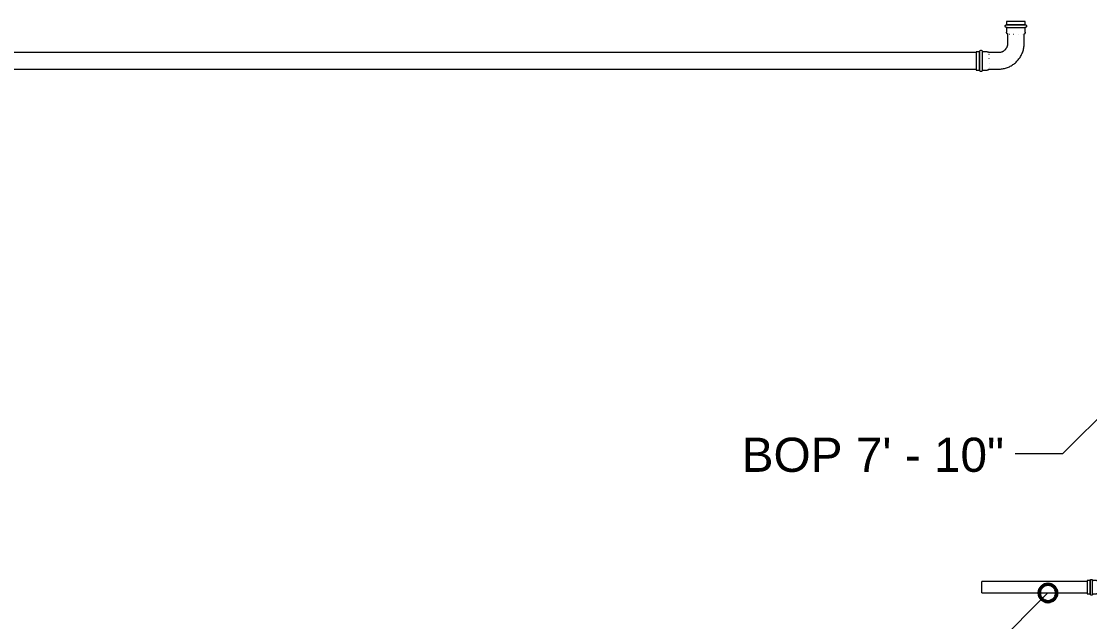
# Model space of a CAD drawing. Header units: inches. Extents: x -3679 to 241, y -496 to 1784.
# Drawn here: x -3279.2 to -3156.3, y 848.8 to 917.9 of the extents above; entities that cross this region are included whole.
import ezdxf

# ---------------------------------------------------------------- set-up
doc = ezdxf.new("R2010")
doc.units = ezdxf.units.IN
doc.header["$MEASUREMENT"] = 0
doc.layers.add('G-ANNO-DIMS', color=251, linetype='Continuous', lineweight=9)
doc.layers.add('P-PIPE', color=1, linetype='Continuous', lineweight=9)
doc.styles.add('Arial', font='arial.ttf', dxfattribs={"height": 3.934132})

# ---------------------------------------------------------------- blocks, each defined once
blk = doc.blocks.new('Victaulic-VicPress316-Elbow 90-45deg Style P568_P571 - Standard-V9-SECOND LEVEL')
at = {"layer": 'P-PIPE'}
for p, q in [((-1.06, 4.55), (-1.06, 4.17)), ((1.06, 4.55), (-1.06, 4.55)), ((-1.06, 4.17), (1.06, 4.17)), ((-1.06, 3.85), (-1.06, 3.29)), ((-1.06, 3.85), (1.06, 3.85)), ((1.06, 4.17), (1.06, 4.55)), ((1.06, 3.29), (1.06, 3.85)), ((-0.95, 3.14), (-0.95, 2.02)), ((-0.77, 3.07), (-0.75, 3.07)), ((-0.31, 3.07), (-0.29, 3.07)), ((0.29, 3.07), (0.31, 3.07)), ((0.75, 3.07), (0.77, 3.07)), ((0.95, 2.02), (0.95, 3.12)), ((-4.17, 1.06), (-4.55, 1.06)), ((-4.55, 1.06), (-4.55, -1.06)), ((-4.17, -1.06), (-4.17, 1.06)), ((-3.29, 1.06), (-3.85, 1.06)), ((-3.85, -1.06), (-3.85, 1.06)), ((-2.02, 0.95), (-3.12, 0.95)), ((-3.07, 0.75), (-3.07, 0.77)), ((-3.07, 0.29), (-3.07, 0.31)), ((-4.55, -1.06), (-4.17, -1.06)), ((-3.85, -1.06), (-3.29, -1.06)), ((-3.14, -0.95), (-2.02, -0.95)), ((-3.07, -0.31), (-3.07, -0.29)), ((-3.07, -0.77), (-3.07, -0.75))]:
    blk.add_line(p, q, dxfattribs=at)
at = {"layer": 'P-PIPE', "flags": 128}
for points in [[(-1.06, 3.85), (-1.07, 3.85), (-1.07, 3.85), (-1.08, 3.85), (-1.09, 3.85), (-1.09, 3.85), (-1.1, 3.85), (-1.1, 3.85), (-1.11, 3.85), (-1.12, 3.86), (-1.12, 3.86), (-1.13, 3.86), (-1.13, 3.86), (-1.14, 3.87), (-1.15, 3.87), (-1.15, 3.87), (-1.16, 3.88), (-1.16, 3.88), (-1.17, 3.89), (-1.17, 3.89), (-1.18, 3.9), (-1.18, 3.9), (-1.19, 3.91), (-1.19, 3.91), (-1.19, 3.92), (-1.2, 3.92), (-1.2, 3.93), (-1.2, 3.93), (-1.21, 3.94), (-1.21, 3.94), (-1.21, 3.95), (-1.21, 3.96), (-1.22, 3.96), (-1.22, 3.97), (-1.22, 3.98), (-1.22, 3.98), (-1.22, 3.99), (-1.22, 4), (-1.22, 4), (-1.22, 4.01), (-1.22, 4.01), (-1.22, 4.02), (-1.22, 4.03), (-1.22, 4.03), (-1.22, 4.04), (-1.22, 4.05), (-1.22, 4.05), (-1.22, 4.06), (-1.21, 4.07), (-1.21, 4.07), (-1.21, 4.08), (-1.21, 4.08), (-1.2, 4.09), (-1.2, 4.1), (-1.2, 4.1), (-1.19, 4.11), (-1.19, 4.11), (-1.18, 4.12), (-1.18, 4.12), (-1.17, 4.13), (-1.17, 4.13), (-1.17, 4.14), (-1.16, 4.14), (-1.15, 4.14), (-1.15, 4.15), (-1.14, 4.15), (-1.14, 4.15), (-1.13, 4.16), (-1.13, 4.16), (-1.12, 4.16), (-1.11, 4.16), (-1.11, 4.17), (-1.1, 4.17), (-1.1, 4.17), (-1.09, 4.17), (-1.08, 4.17), (-1.08, 4.17), (-1.07, 4.17), (-1.06, 4.17), (-1.06, 4.17)], [(1.06, 4.17), (1.06, 4.17), (1.06, 4.17), (1.05, 4.17), (1.05, 4.17), (1.04, 4.17), (1.03, 4.17), (1.02, 4.17), (1.01, 4.17), (0.99, 4.17), (0.98, 4.17), (0.96, 4.17), (0.94, 4.17), (0.92, 4.17), (0.9, 4.17), (0.87, 4.17), (0.85, 4.17), (0.82, 4.17), (0.8, 4.17), (0.77, 4.17), (0.74, 4.17), (0.71, 4.17), (0.67, 4.17), (0.64, 4.17), (0.61, 4.17), (0.57, 4.17), (0.54, 4.17), (0.5, 4.17), (0.46, 4.17), (0.42, 4.17), (0.38, 4.17), (0.34, 4.17), (0.3, 4.17), (0.26, 4.17), (0.22, 4.17), (0.18, 4.17), (0.14, 4.17), (0.1, 4.17), (0.05, 4.17), (0.01, 4.17), (-0.03, 4.17), (-0.07, 4.17), (-0.12, 4.17), (-0.16, 4.17), (-0.2, 4.17), (-0.24, 4.17), (-0.28, 4.17), (-0.32, 4.17), (-0.36, 4.17), (-0.4, 4.17), (-0.44, 4.17), (-0.48, 4.17), (-0.52, 4.17), (-0.55, 4.17), (-0.59, 4.17), (-0.62, 4.17), (-0.66, 4.17), (-0.69, 4.17), (-0.72, 4.17), (-0.75, 4.17), (-0.78, 4.17), (-0.81, 4.17), (-0.84, 4.17), (-0.86, 4.17), (-0.88, 4.17), (-0.91, 4.17), (-0.93, 4.17), (-0.95, 4.17), (-0.97, 4.17), (-0.98, 4.17), (-1, 4.17), (-1.01, 4.17), (-1.02, 4.17), (-1.03, 4.17), (-1.04, 4.17), (-1.05, 4.17), (-1.05, 4.17), (-1.06, 4.17), (-1.06, 4.17), (-1.06, 4.17)], [(-1.06, 4.17), (-1.06, 4.17), (-1.06, 4.17), (-1.05, 4.17), (-1.05, 4.17), (-1.04, 4.17), (-1.03, 4.17), (-1.02, 4.17)], [(-1.06, 3.85), (-1.06, 3.85), (-1.06, 3.85), (-1.05, 3.85), (-1.05, 3.85), (-1.04, 3.85), (-1.03, 3.85), (-1.02, 3.85), (-1.01, 3.85), (-0.99, 3.85), (-0.98, 3.85), (-0.96, 3.85), (-0.94, 3.85), (-0.92, 3.85), (-0.9, 3.85), (-0.87, 3.85), (-0.85, 3.85), (-0.82, 3.85), (-0.8, 3.85), (-0.77, 3.85), (-0.74, 3.85), (-0.71, 3.85), (-0.67, 3.85), (-0.64, 3.85), (-0.61, 3.85), (-0.57, 3.85), (-0.54, 3.85), (-0.5, 3.85), (-0.46, 3.85), (-0.42, 3.85), (-0.38, 3.85), (-0.34, 3.85), (-0.3, 3.85), (-0.26, 3.85), (-0.22, 3.85), (-0.18, 3.85), (-0.14, 3.85), (-0.1, 3.85), (-0.05, 3.85), (-0.01, 3.85), (0.03, 3.85), (0.07, 3.85), (0.12, 3.85), (0.16, 3.85), (0.2, 3.85), (0.24, 3.85), (0.28, 3.85), (0.32, 3.85), (0.36, 3.85), (0.4, 3.85), (0.44, 3.85), (0.48, 3.85), (0.52, 3.85), (0.55, 3.85), (0.59, 3.85), (0.62, 3.85), (0.66, 3.85), (0.69, 3.85), (0.72, 3.85), (0.75, 3.85), (0.78, 3.85), (0.81, 3.85), (0.84, 3.85), (0.86, 3.85), (0.88, 3.85), (0.91, 3.85), (0.93, 3.85), (0.95, 3.85), (0.97, 3.85), (0.98, 3.85), (1, 3.85), (1.01, 3.85), (1.02, 3.85), (1.03, 3.85), (1.04, 3.85), (1.05, 3.85), (1.05, 3.85), (1.06, 3.85), (1.06, 3.85), (1.06, 3.85)], [(-1.02, 3.85), (-1.03, 3.85), (-1.04, 3.85), (-1.05, 3.85), (-1.05, 3.85), (-1.06, 3.85), (-1.06, 3.85), (-1.06, 3.85)], [(1.02, 4.17), (1.03, 4.17), (1.04, 4.17), (1.05, 4.17), (1.05, 4.17), (1.06, 4.17), (1.06, 4.17), (1.06, 4.17)], [(1.06, 3.85), (1.06, 3.85), (1.06, 3.85), (1.05, 3.85), (1.05, 3.85), (1.04, 3.85), (1.03, 3.85), (1.02, 3.85)], [(1.06, 4.17), (1.07, 4.17), (1.07, 4.17), (1.08, 4.17), (1.09, 4.17), (1.09, 4.17), (1.1, 4.17), (1.1, 4.17), (1.11, 4.17), (1.12, 4.16), (1.12, 4.16), (1.13, 4.16), (1.13, 4.16), (1.14, 4.15), (1.15, 4.15), (1.15, 4.15), (1.16, 4.14), (1.16, 4.14), (1.17, 4.13), (1.17, 4.13), (1.18, 4.12), (1.18, 4.12), (1.19, 4.11), (1.19, 4.11), (1.19, 4.1), (1.2, 4.1), (1.2, 4.09), (1.2, 4.09), (1.21, 4.08), (1.21, 4.08), (1.21, 4.07), (1.21, 4.06), (1.22, 4.06), (1.22, 4.05), (1.22, 4.04), (1.22, 4.04), (1.22, 4.03), (1.22, 4.02), (1.22, 4.02), (1.22, 4.01), (1.22, 4.01), (1.22, 4), (1.22, 3.99), (1.22, 3.99), (1.22, 3.98), (1.22, 3.97), (1.22, 3.97), (1.22, 3.96), (1.21, 3.95), (1.21, 3.95), (1.21, 3.94), (1.21, 3.94), (1.2, 3.93), (1.2, 3.92), (1.2, 3.92), (1.19, 3.91), (1.19, 3.91), (1.18, 3.9), (1.18, 3.9), (1.17, 3.89), (1.17, 3.89), (1.17, 3.88), (1.16, 3.88), (1.15, 3.88), (1.15, 3.87), (1.14, 3.87), (1.14, 3.87), (1.13, 3.86), (1.13, 3.86), (1.12, 3.86), (1.11, 3.86), (1.11, 3.85), (1.1, 3.85), (1.1, 3.85), (1.09, 3.85), (1.08, 3.85), (1.08, 3.85), (1.07, 3.85), (1.06, 3.85), (1.06, 3.85)], [(-0.95, 3.07), (-0.96, 3.08), (-0.97, 3.08), (-0.97, 3.09), (-0.98, 3.1), (-0.99, 3.11), (-1, 3.12), (-1, 3.12), (-1.01, 3.13), (-1.02, 3.14), (-1.02, 3.15), (-1.03, 3.16), (-1.03, 3.17), (-1.04, 3.18), (-1.04, 3.19), (-1.04, 3.2), (-1.05, 3.21), (-1.05, 3.22), (-1.05, 3.23), (-1.06, 3.24), (-1.06, 3.25), (-1.06, 3.27), (-1.06, 3.28), (-1.06, 3.29), (-1.06, 3.29)], [(1.06, 3.29), (1.06, 3.28), (1.06, 3.27), (1.06, 3.26), (1.06, 3.25), (1.05, 3.23), (1.05, 3.22), (1.05, 3.21), (1.05, 3.2), (1.04, 3.19), (1.04, 3.18), (1.03, 3.17), (1.03, 3.16), (1.02, 3.15), (1.02, 3.14), (1.01, 3.14), (1.01, 3.13), (1, 3.12), (0.99, 3.11), (0.98, 3.1), (0.98, 3.09), (0.97, 3.09), (0.96, 3.08), (0.95, 3.07), (0.95, 3.07)], [(-0.95, 2.02), (-0.95, 1.97), (-0.95, 1.93), (-0.96, 1.89), (-0.96, 1.85), (-0.97, 1.8), (-0.98, 1.76), (-0.99, 1.72), (-1, 1.68), (-1.02, 1.64), (-1.03, 1.6), (-1.05, 1.56), (-1.07, 1.52), (-1.09, 1.49), (-1.11, 1.45), (-1.14, 1.41), (-1.16, 1.38), (-1.19, 1.35), (-1.21, 1.31), (-1.24, 1.28), (-1.27, 1.25), (-1.3, 1.22), (-1.34, 1.19), (-1.37, 1.17), (-1.4, 1.14), (-1.44, 1.12), (-1.48, 1.1), (-1.51, 1.08), (-1.55, 1.06), (-1.59, 1.04), (-1.63, 1.02), (-1.67, 1.01), (-1.71, 0.99), (-1.75, 0.98), (-1.79, 0.97), (-1.83, 0.97), (-1.88, 0.96), (-1.92, 0.95), (-1.96, 0.95), (-2, 0.95), (-2.02, 0.95)], [(-2.02, -0.95), (-1.9, -0.95), (-1.78, -0.94), (-1.66, -0.93), (-1.54, -0.91), (-1.43, -0.89), (-1.31, -0.87), (-1.2, -0.83), (-1.08, -0.8), (-0.97, -0.76), (-0.86, -0.72), (-0.75, -0.67), (-0.65, -0.61), (-0.54, -0.56), (-0.44, -0.5), (-0.34, -0.43), (-0.24, -0.36), (-0.15, -0.29), (-0.06, -0.21), (0.03, -0.13), (0.11, -0.05), (0.19, 0.04), (0.27, 0.13), (0.34, 0.22), (0.41, 0.31), (0.48, 0.41), (0.54, 0.51), (0.6, 0.62), (0.65, 0.72), (0.7, 0.83), (0.75, 0.94), (0.79, 1.05), (0.83, 1.17), (0.86, 1.28), (0.88, 1.39), (0.91, 1.51), (0.92, 1.63), (0.94, 1.75), (0.95, 1.86), (0.95, 1.98), (0.95, 2.02)], [(-4.17, 1.06), (-4.17, 1.07), (-4.17, 1.07), (-4.17, 1.08), (-4.17, 1.09), (-4.17, 1.09), (-4.17, 1.1), (-4.17, 1.1), (-4.17, 1.11), (-4.16, 1.12), (-4.16, 1.12), (-4.16, 1.13), (-4.16, 1.13), (-4.15, 1.14), (-4.15, 1.15), (-4.15, 1.15), (-4.14, 1.16), (-4.14, 1.16), (-4.13, 1.17), (-4.13, 1.17), (-4.12, 1.18), (-4.12, 1.18), (-4.11, 1.19), (-4.11, 1.19), (-4.1, 1.19), (-4.1, 1.2), (-4.09, 1.2), (-4.09, 1.2), (-4.08, 1.21), (-4.08, 1.21), (-4.07, 1.21), (-4.06, 1.21), (-4.06, 1.22), (-4.05, 1.22), (-4.04, 1.22), (-4.04, 1.22), (-4.03, 1.22), (-4.02, 1.22), (-4.02, 1.22), (-4.01, 1.22), (-4.01, 1.22), (-4, 1.22), (-3.99, 1.22), (-3.99, 1.22), (-3.98, 1.22), (-3.97, 1.22), (-3.97, 1.22), (-3.96, 1.22), (-3.95, 1.21), (-3.95, 1.21), (-3.94, 1.21), (-3.94, 1.21), (-3.93, 1.2), (-3.92, 1.2), (-3.92, 1.2), (-3.91, 1.19), (-3.91, 1.19), (-3.9, 1.18), (-3.9, 1.18), (-3.89, 1.17), (-3.89, 1.17), (-3.88, 1.17), (-3.88, 1.16), (-3.88, 1.15), (-3.87, 1.15), (-3.87, 1.14), (-3.87, 1.14), (-3.86, 1.13), (-3.86, 1.13), (-3.86, 1.12), (-3.86, 1.11), (-3.85, 1.11), (-3.85, 1.1), (-3.85, 1.1), (-3.85, 1.09), (-3.85, 1.08), (-3.85, 1.08), (-3.85, 1.07), (-3.85, 1.06), (-3.85, 1.06)], [(-4.17, 1.06), (-4.17, 1.06), (-4.17, 1.06), (-4.17, 1.05), (-4.17, 1.05), (-4.17, 1.04), (-4.17, 1.03), (-4.17, 1.02), (-4.17, 1.01), (-4.17, 0.99), (-4.17, 0.98), (-4.17, 0.96), (-4.17, 0.94), (-4.17, 0.92), (-4.17, 0.9), (-4.17, 0.87), (-4.17, 0.85), (-4.17, 0.82), (-4.17, 0.8), (-4.17, 0.77), (-4.17, 0.74), (-4.17, 0.71), (-4.17, 0.67), (-4.17, 0.64), (-4.17, 0.61), (-4.17, 0.57), (-4.17, 0.54), (-4.17, 0.5), (-4.17, 0.46), (-4.17, 0.42), (-4.17, 0.38), (-4.17, 0.34), (-4.17, 0.3), (-4.17, 0.26), (-4.17, 0.22), (-4.17, 0.18), (-4.17, 0.14), (-4.17, 0.1), (-4.17, 0.05), (-4.17, 0.01), (-4.17, -0.03), (-4.17, -0.07), (-4.17, -0.12), (-4.17, -0.16), (-4.17, -0.2), (-4.17, -0.24), (-4.17, -0.28), (-4.17, -0.32), (-4.17, -0.36), (-4.17, -0.4), (-4.17, -0.44), (-4.17, -0.48), (-4.17, -0.52), (-4.17, -0.55), (-4.17, -0.59), (-4.17, -0.62), (-4.17, -0.66), (-4.17, -0.69), (-4.17, -0.72), (-4.17, -0.75), (-4.17, -0.78), (-4.17, -0.81), (-4.17, -0.84), (-4.17, -0.86), (-4.17, -0.88), (-4.17, -0.91), (-4.17, -0.93), (-4.17, -0.95), (-4.17, -0.97), (-4.17, -0.98), (-4.17, -1), (-4.17, -1.01), (-4.17, -1.02), (-4.17, -1.03), (-4.17, -1.04), (-4.17, -1.05), (-4.17, -1.05), (-4.17, -1.06), (-4.17, -1.06), (-4.17, -1.06)], [(-4.17, 1.02), (-4.17, 1.03), (-4.17, 1.04), (-4.17, 1.05), (-4.17, 1.05), (-4.17, 1.06), (-4.17, 1.06), (-4.17, 1.06)], [(-3.85, -1.06), (-3.85, -1.06), (-3.85, -1.06), (-3.85, -1.05), (-3.85, -1.05), (-3.85, -1.04), (-3.85, -1.03), (-3.85, -1.02), (-3.85, -1.01), (-3.85, -0.99), (-3.85, -0.98), (-3.85, -0.96), (-3.85, -0.94), (-3.85, -0.92), (-3.85, -0.9), (-3.85, -0.87), (-3.85, -0.85), (-3.85, -0.82), (-3.85, -0.8), (-3.85, -0.77), (-3.85, -0.74), (-3.85, -0.71), (-3.85, -0.67), (-3.85, -0.64), (-3.85, -0.61), (-3.85, -0.57), (-3.85, -0.54), (-3.85, -0.5), (-3.85, -0.46), (-3.85, -0.42), (-3.85, -0.38), (-3.85, -0.34), (-3.85, -0.3), (-3.85, -0.26), (-3.85, -0.22), (-3.85, -0.18), (-3.85, -0.14), (-3.85, -0.1), (-3.85, -0.05), (-3.85, -0.01), (-3.85, 0.03), (-3.85, 0.07), (-3.85, 0.12), (-3.85, 0.16), (-3.85, 0.2), (-3.85, 0.24), (-3.85, 0.28), (-3.85, 0.32), (-3.85, 0.36), (-3.85, 0.4), (-3.85, 0.44), (-3.85, 0.48), (-3.85, 0.52), (-3.85, 0.55), (-3.85, 0.59), (-3.85, 0.62), (-3.85, 0.66), (-3.85, 0.69), (-3.85, 0.72), (-3.85, 0.75), (-3.85, 0.78), (-3.85, 0.81), (-3.85, 0.84), (-3.85, 0.86), (-3.85, 0.88), (-3.85, 0.91), (-3.85, 0.93), (-3.85, 0.95), (-3.85, 0.97), (-3.85, 0.98), (-3.85, 1), (-3.85, 1.01), (-3.85, 1.02), (-3.85, 1.03), (-3.85, 1.04), (-3.85, 1.05), (-3.85, 1.05), (-3.85, 1.06), (-3.85, 1.06), (-3.85, 1.06)], [(-3.85, 1.06), (-3.85, 1.06), (-3.85, 1.06), (-3.85, 1.05), (-3.85, 1.05), (-3.85, 1.04), (-3.85, 1.03), (-3.85, 1.02)], [(-3.29, 1.06), (-3.28, 1.06), (-3.27, 1.06), (-3.26, 1.06), (-3.25, 1.06), (-3.23, 1.05), (-3.22, 1.05), (-3.21, 1.05), (-3.2, 1.05), (-3.19, 1.04), (-3.18, 1.04), (-3.17, 1.03), (-3.16, 1.03), (-3.15, 1.02), (-3.14, 1.02), (-3.14, 1.01), (-3.13, 1.01), (-3.12, 1), (-3.11, 0.99), (-3.1, 0.98), (-3.09, 0.98), (-3.09, 0.97), (-3.08, 0.96), (-3.07, 0.95), (-3.07, 0.95)], [(-4.17, -1.06), (-4.17, -1.06), (-4.17, -1.06), (-4.17, -1.05), (-4.17, -1.05), (-4.17, -1.04), (-4.17, -1.03), (-4.17, -1.02)], [(-3.85, -1.06), (-3.85, -1.07), (-3.85, -1.07), (-3.85, -1.08), (-3.85, -1.09), (-3.85, -1.09), (-3.85, -1.1), (-3.85, -1.1), (-3.85, -1.11), (-3.86, -1.12), (-3.86, -1.12), (-3.86, -1.13), (-3.86, -1.13), (-3.87, -1.14), (-3.87, -1.15), (-3.87, -1.15), (-3.88, -1.16), (-3.88, -1.16), (-3.89, -1.17), (-3.89, -1.17), (-3.9, -1.18), (-3.9, -1.18), (-3.91, -1.19), (-3.91, -1.19), (-3.92, -1.19), (-3.92, -1.2), (-3.93, -1.2), (-3.93, -1.2), (-3.94, -1.21), (-3.94, -1.21), (-3.95, -1.21), (-3.96, -1.21), (-3.96, -1.22), (-3.97, -1.22), (-3.98, -1.22), (-3.98, -1.22), (-3.99, -1.22), (-4, -1.22), (-4, -1.22), (-4.01, -1.22), (-4.01, -1.22), (-4.02, -1.22), (-4.03, -1.22), (-4.03, -1.22), (-4.04, -1.22), (-4.05, -1.22), (-4.05, -1.22), (-4.06, -1.22), (-4.07, -1.21), (-4.07, -1.21), (-4.08, -1.21), (-4.08, -1.21), (-4.09, -1.2), (-4.1, -1.2), (-4.1, -1.2), (-4.11, -1.19), (-4.11, -1.19), (-4.12, -1.18), (-4.12, -1.18), (-4.13, -1.17), (-4.13, -1.17), (-4.14, -1.17), (-4.14, -1.16), (-4.14, -1.15), (-4.15, -1.15), (-4.15, -1.14), (-4.15, -1.14), (-4.16, -1.13), (-4.16, -1.13), (-4.16, -1.12), (-4.16, -1.11), (-4.17, -1.11), (-4.17, -1.1), (-4.17, -1.1), (-4.17, -1.09), (-4.17, -1.08), (-4.17, -1.08), (-4.17, -1.07), (-4.17, -1.06), (-4.17, -1.06)], [(-3.85, -1.02), (-3.85, -1.03), (-3.85, -1.04), (-3.85, -1.05), (-3.85, -1.05), (-3.85, -1.06), (-3.85, -1.06), (-3.85, -1.06)], [(-3.07, -0.95), (-3.08, -0.96), (-3.08, -0.97), (-3.09, -0.97), (-3.1, -0.98), (-3.11, -0.99), (-3.12, -1), (-3.12, -1), (-3.13, -1.01), (-3.14, -1.02), (-3.15, -1.02), (-3.16, -1.03), (-3.17, -1.03), (-3.18, -1.04), (-3.19, -1.04), (-3.2, -1.04), (-3.21, -1.05), (-3.22, -1.05), (-3.23, -1.05), (-3.24, -1.06), (-3.25, -1.06), (-3.27, -1.06), (-3.28, -1.06), (-3.29, -1.06), (-3.29, -1.06)]]:
    blk.add_lwpolyline(points, dxfattribs=at)
blk = doc.blocks.new('Victaulic-VicPress316-Elbow 90-45deg Style P568_P571 - Standard-V2-SECOND LEVEL')
at = {"layer": 'P-PIPE'}
for p, q in [((-3203.7, 731.1), (-3203.7, 730.2)), ((-3202.39, 730.21), (-3202.39, 731.1)), ((-3203.81, 730.05), (-3203.81, 729.6)), ((-3203.05, 729.6), (-3203.81, 729.6)), ((-3203.81, 729.31), (-3203.81, 728.97)), ((-3203.05, 729.31), (-3203.81, 729.31)), ((-3203.81, 728.97), (-3203.05, 728.97)), ((-3202.28, 729.6), (-3203.05, 729.6)), ((-3202.28, 729.31), (-3203.05, 729.31)), ((-3203.05, 728.97), (-3202.28, 728.97)), ((-3202.28, 729.6), (-3202.28, 730.05)), ((-3202.28, 728.97), (-3202.28, 729.31))]:
    blk.add_line(p, q, dxfattribs=at)
at = {"layer": 'P-PIPE', "flags": 128}
for points in [[(-3203.05, 733.4), (-3203.08, 733.4), (-3203.12, 733.4), (-3203.16, 733.4), (-3203.19, 733.39), (-3203.23, 733.38), (-3203.26, 733.38), (-3203.3, 733.37), (-3203.33, 733.36), (-3203.37, 733.34), (-3203.4, 733.33), (-3203.43, 733.32), (-3203.47, 733.3), (-3203.5, 733.28), (-3203.53, 733.26), (-3203.56, 733.24), (-3203.59, 733.22), (-3203.62, 733.2), (-3203.65, 733.18), (-3203.67, 733.15), (-3203.7, 733.13), (-3203.73, 733.1), (-3203.75, 733.07), (-3203.77, 733.04), (-3203.79, 733.01), (-3203.81, 732.98), (-3203.83, 732.95), (-3203.85, 732.92), (-3203.87, 732.89), (-3203.88, 732.85), (-3203.9, 732.82), (-3203.91, 732.79), (-3203.92, 732.75), (-3203.93, 732.72), (-3203.94, 732.68), (-3203.94, 732.65), (-3203.95, 732.61), (-3203.95, 732.57), (-3203.96, 732.54), (-3203.96, 732.5), (-3203.96, 732.46), (-3203.96, 732.43), (-3203.95, 732.39), (-3203.95, 732.35), (-3203.94, 732.32), (-3203.93, 732.28), (-3203.93, 732.25), (-3203.91, 732.21), (-3203.9, 732.18), (-3203.89, 732.14), (-3203.88, 732.11), (-3203.86, 732.08), (-3203.84, 732.05), (-3203.82, 732.01), (-3203.8, 731.98), (-3203.78, 731.95), (-3203.76, 731.92), (-3203.74, 731.9), (-3203.71, 731.87)], [(-3203.05, 733.26), (-3203.08, 733.26), (-3203.11, 733.25), (-3203.14, 733.25), (-3203.17, 733.25), (-3203.2, 733.24), (-3203.23, 733.23), (-3203.26, 733.23), (-3203.29, 733.22), (-3203.32, 733.21), (-3203.34, 733.2), (-3203.37, 733.18), (-3203.4, 733.17), (-3203.43, 733.16), (-3203.45, 733.14), (-3203.48, 733.12), (-3203.5, 733.1), (-3203.53, 733.09), (-3203.55, 733.07), (-3203.57, 733.05), (-3203.6, 733.02), (-3203.62, 733), (-3203.64, 732.98), (-3203.66, 732.95), (-3203.67, 732.93), (-3203.69, 732.9), (-3203.71, 732.88), (-3203.72, 732.85), (-3203.74, 732.82), (-3203.75, 732.8), (-3203.76, 732.77), (-3203.77, 732.74), (-3203.78, 732.71), (-3203.79, 732.68), (-3203.8, 732.65), (-3203.8, 732.62), (-3203.81, 732.59), (-3203.81, 732.56), (-3203.81, 732.53), (-3203.81, 732.5), (-3203.81, 732.47), (-3203.81, 732.44), (-3203.81, 732.41), (-3203.8, 732.38), (-3203.8, 732.35), (-3203.79, 732.32), (-3203.78, 732.29), (-3203.78, 732.26), (-3203.77, 732.23), (-3203.76, 732.2), (-3203.74, 732.17), (-3203.73, 732.14), (-3203.72, 732.12), (-3203.7, 732.1)], [(-3202.39, 731.86), (-3202.37, 731.88), (-3202.34, 731.91), (-3202.32, 731.94), (-3202.3, 731.97), (-3202.28, 732), (-3202.26, 732.03), (-3202.24, 732.06), (-3202.23, 732.09), (-3202.21, 732.13), (-3202.2, 732.16), (-3202.18, 732.19), (-3202.17, 732.23), (-3202.16, 732.26), (-3202.15, 732.3), (-3202.15, 732.33), (-3202.14, 732.37), (-3202.14, 732.41), (-3202.14, 732.44), (-3202.13, 732.48), (-3202.13, 732.52), (-3202.14, 732.55), (-3202.14, 732.59), (-3202.14, 732.63), (-3202.15, 732.66), (-3202.16, 732.7), (-3202.17, 732.73), (-3202.18, 732.77), (-3202.19, 732.8), (-3202.2, 732.84), (-3202.22, 732.87), (-3202.23, 732.9), (-3202.25, 732.93), (-3202.27, 732.97), (-3202.29, 733), (-3202.31, 733.03), (-3202.33, 733.06), (-3202.35, 733.08), (-3202.38, 733.11), (-3202.4, 733.14), (-3202.43, 733.16), (-3202.46, 733.19), (-3202.49, 733.21), (-3202.51, 733.23), (-3202.55, 733.25), (-3202.58, 733.27), (-3202.61, 733.29), (-3202.64, 733.31), (-3202.67, 733.32), (-3202.71, 733.34), (-3202.74, 733.35), (-3202.78, 733.36), (-3202.81, 733.37), (-3202.85, 733.38), (-3202.88, 733.39), (-3202.92, 733.39), (-3202.95, 733.4), (-3202.99, 733.4), (-3203.03, 733.4), (-3203.05, 733.4)], [(-3202.39, 732.1), (-3202.37, 732.13), (-3202.36, 732.16), (-3202.34, 732.18), (-3202.33, 732.21), (-3202.32, 732.24), (-3202.31, 732.27), (-3202.3, 732.3), (-3202.3, 732.33), (-3202.29, 732.36), (-3202.29, 732.39), (-3202.28, 732.42), (-3202.28, 732.45), (-3202.28, 732.48), (-3202.28, 732.51), (-3202.28, 732.54), (-3202.28, 732.57), (-3202.29, 732.6), (-3202.29, 732.63), (-3202.3, 732.66), (-3202.31, 732.69), (-3202.32, 732.72), (-3202.33, 732.75), (-3202.34, 732.78), (-3202.35, 732.81), (-3202.36, 732.84), (-3202.38, 732.86), (-3202.39, 732.89), (-3202.41, 732.92), (-3202.43, 732.94), (-3202.44, 732.97), (-3202.46, 732.99), (-3202.48, 733.01), (-3202.51, 733.03), (-3202.53, 733.06), (-3202.55, 733.08), (-3202.58, 733.09), (-3202.6, 733.11), (-3202.62, 733.13), (-3202.65, 733.15), (-3202.68, 733.16), (-3202.7, 733.18), (-3202.73, 733.19), (-3202.76, 733.2), (-3202.79, 733.21), (-3202.82, 733.22), (-3202.85, 733.23), (-3202.88, 733.24), (-3202.91, 733.24), (-3202.94, 733.25), (-3202.97, 733.25), (-3203, 733.26), (-3203.03, 733.26), (-3203.05, 733.26)], [(-3203.7, 732.49), (-3203.7, 732.49), (-3203.7, 732.49), (-3203.7, 732.48), (-3203.7, 732.47), (-3203.7, 732.46), (-3203.7, 732.45), (-3203.7, 732.44), (-3203.7, 732.42), (-3203.7, 732.4), (-3203.7, 732.38), (-3203.7, 732.36), (-3203.7, 732.33), (-3203.7, 732.31), (-3203.7, 732.28), (-3203.7, 732.25), (-3203.7, 732.21), (-3203.7, 732.18), (-3203.7, 732.14), (-3203.7, 732.11), (-3203.7, 732.07), (-3203.7, 732.03), (-3203.7, 731.98), (-3203.7, 731.94), (-3203.7, 731.9), (-3203.7, 731.85), (-3203.7, 731.8), (-3203.7, 731.75), (-3203.7, 731.7), (-3203.7, 731.65), (-3203.7, 731.6), (-3203.7, 731.55), (-3203.7, 731.5), (-3203.7, 731.44), (-3203.7, 731.39), (-3203.7, 731.33), (-3203.7, 731.28), (-3203.7, 731.22), (-3203.7, 731.17), (-3203.7, 731.11), (-3203.7, 731.1)], [(-3202.39, 731.1), (-3202.39, 731.15), (-3202.39, 731.21), (-3202.39, 731.26), (-3202.39, 731.32), (-3202.39, 731.37), (-3202.39, 731.43), (-3202.39, 731.48), (-3202.39, 731.54), (-3202.39, 731.59), (-3202.39, 731.64), (-3202.39, 731.69), (-3202.39, 731.74), (-3202.39, 731.79), (-3202.39, 731.84), (-3202.39, 731.88), (-3202.39, 731.93), (-3202.39, 731.97), (-3202.39, 732.02), (-3202.39, 732.06), (-3202.39, 732.1), (-3202.39, 732.13), (-3202.39, 732.17), (-3202.39, 732.21), (-3202.39, 732.24), (-3202.39, 732.27), (-3202.39, 732.3), (-3202.39, 732.33), (-3202.39, 732.35), (-3202.39, 732.37), (-3202.39, 732.4), (-3202.39, 732.41), (-3202.39, 732.43), (-3202.39, 732.45), (-3202.39, 732.46), (-3202.39, 732.47), (-3202.39, 732.48), (-3202.39, 732.48), (-3202.39, 732.49), (-3202.39, 732.49), (-3202.39, 732.49)], [(-3203.81, 730.05), (-3203.81, 730.06), (-3203.81, 730.07), (-3203.81, 730.08), (-3203.81, 730.09), (-3203.81, 730.11), (-3203.8, 730.12), (-3203.8, 730.13), (-3203.8, 730.14), (-3203.8, 730.15), (-3203.79, 730.16), (-3203.79, 730.17), (-3203.78, 730.18), (-3203.78, 730.19), (-3203.77, 730.2), (-3203.76, 730.2), (-3203.76, 730.21), (-3203.75, 730.22), (-3203.74, 730.23), (-3203.74, 730.24), (-3203.73, 730.25), (-3203.72, 730.25), (-3203.71, 730.26), (-3203.71, 730.27), (-3203.7, 730.27)], [(-3202.39, 730.27), (-3202.38, 730.26), (-3202.37, 730.26), (-3202.36, 730.25), (-3202.36, 730.24), (-3202.35, 730.23), (-3202.34, 730.22), (-3202.33, 730.22), (-3202.33, 730.21), (-3202.32, 730.2), (-3202.32, 730.19), (-3202.31, 730.18), (-3202.31, 730.17), (-3202.3, 730.16), (-3202.3, 730.15), (-3202.29, 730.14), (-3202.29, 730.13), (-3202.29, 730.12), (-3202.29, 730.11), (-3202.28, 730.1), (-3202.28, 730.09), (-3202.28, 730.07), (-3202.28, 730.06), (-3202.28, 730.05), (-3202.28, 730.05)], [(-3203.81, 729.31), (-3203.82, 729.31), (-3203.82, 729.31), (-3203.83, 729.31), (-3203.84, 729.31), (-3203.84, 729.31), (-3203.85, 729.31), (-3203.85, 729.31), (-3203.86, 729.32), (-3203.86, 729.32), (-3203.87, 729.32), (-3203.87, 729.32), (-3203.88, 729.32), (-3203.88, 729.33), (-3203.89, 729.33), (-3203.89, 729.33), (-3203.9, 729.34), (-3203.9, 729.34), (-3203.91, 729.34), (-3203.91, 729.35), (-3203.92, 729.35), (-3203.92, 729.36), (-3203.92, 729.36), (-3203.93, 729.37), (-3203.93, 729.37), (-3203.93, 729.38), (-3203.94, 729.38), (-3203.94, 729.39), (-3203.94, 729.39), (-3203.95, 729.4), (-3203.95, 729.4), (-3203.95, 729.41), (-3203.95, 729.41), (-3203.95, 729.42), (-3203.95, 729.42), (-3203.96, 729.43), (-3203.96, 729.44), (-3203.96, 729.44), (-3203.96, 729.45), (-3203.96, 729.45), (-3203.96, 729.46), (-3203.96, 729.46), (-3203.96, 729.47), (-3203.96, 729.48), (-3203.96, 729.48), (-3203.95, 729.49), (-3203.95, 729.49), (-3203.95, 729.5), (-3203.95, 729.5), (-3203.95, 729.51), (-3203.94, 729.51), (-3203.94, 729.52), (-3203.94, 729.52), (-3203.94, 729.53), (-3203.93, 729.53), (-3203.93, 729.54), (-3203.93, 729.54), (-3203.92, 729.55), (-3203.92, 729.55), (-3203.92, 729.56), (-3203.91, 729.56), (-3203.91, 729.57), (-3203.9, 729.57), (-3203.9, 729.57), (-3203.89, 729.58), (-3203.89, 729.58), (-3203.88, 729.58), (-3203.88, 729.58), (-3203.87, 729.59), (-3203.87, 729.59), (-3203.86, 729.59), (-3203.86, 729.59), (-3203.85, 729.59), (-3203.84, 729.6), (-3203.84, 729.6), (-3203.83, 729.6), (-3203.83, 729.6), (-3203.82, 729.6), (-3203.82, 729.6), (-3203.81, 729.6)], [(-3203.05, 729.6), (-3203.08, 729.6), (-3203.11, 729.6), (-3203.14, 729.6), (-3203.17, 729.6), (-3203.2, 729.6), (-3203.23, 729.6), (-3203.26, 729.6), (-3203.29, 729.6), (-3203.32, 729.6), (-3203.34, 729.6), (-3203.37, 729.6), (-3203.4, 729.6), (-3203.43, 729.6), (-3203.45, 729.6), (-3203.48, 729.6), (-3203.5, 729.6), (-3203.53, 729.6), (-3203.55, 729.6), (-3203.57, 729.6), (-3203.6, 729.6), (-3203.62, 729.6), (-3203.64, 729.6), (-3203.66, 729.6), (-3203.67, 729.6), (-3203.69, 729.6), (-3203.71, 729.6), (-3203.72, 729.6), (-3203.74, 729.6), (-3203.75, 729.6), (-3203.76, 729.6), (-3203.77, 729.6), (-3203.78, 729.6), (-3203.79, 729.6), (-3203.8, 729.6), (-3203.8, 729.6), (-3203.81, 729.6), (-3203.81, 729.6), (-3203.81, 729.6), (-3203.81, 729.6), (-3203.81, 729.6)], [(-3203.81, 729.6), (-3203.81, 729.6), (-3203.81, 729.6), (-3203.81, 729.6), (-3203.8, 729.6), (-3203.8, 729.6), (-3203.79, 729.6), (-3203.78, 729.6), (-3203.77, 729.6)], [(-3203.77, 729.31), (-3203.78, 729.31), (-3203.79, 729.31), (-3203.8, 729.31), (-3203.8, 729.31), (-3203.81, 729.31), (-3203.81, 729.31), (-3203.81, 729.31), (-3203.81, 729.31), (-3203.81, 729.31)], [(-3203.81, 729.31), (-3203.81, 729.31), (-3203.81, 729.31), (-3203.81, 729.31), (-3203.8, 729.31), (-3203.8, 729.31), (-3203.79, 729.31), (-3203.78, 729.31), (-3203.77, 729.31), (-3203.76, 729.31), (-3203.75, 729.31), (-3203.74, 729.31), (-3203.73, 729.31), (-3203.71, 729.31), (-3203.7, 729.31), (-3203.68, 729.31), (-3203.66, 729.31), (-3203.64, 729.31), (-3203.62, 729.31), (-3203.6, 729.31), (-3203.58, 729.31), (-3203.56, 729.31), (-3203.53, 729.31), (-3203.51, 729.31), (-3203.49, 729.31), (-3203.46, 729.31), (-3203.43, 729.31), (-3203.41, 729.31), (-3203.38, 729.31), (-3203.35, 729.31), (-3203.32, 729.31), (-3203.29, 729.31), (-3203.27, 729.31), (-3203.24, 729.31), (-3203.21, 729.31), (-3203.18, 729.31), (-3203.15, 729.31), (-3203.12, 729.31), (-3203.08, 729.31), (-3203.05, 729.31), (-3203.05, 729.31)], [(-3202.28, 729.6), (-3202.28, 729.6), (-3202.28, 729.6), (-3202.29, 729.6), (-3202.29, 729.6), (-3202.29, 729.6), (-3202.3, 729.6), (-3202.31, 729.6), (-3202.32, 729.6), (-3202.33, 729.6), (-3202.34, 729.6), (-3202.35, 729.6), (-3202.37, 729.6), (-3202.38, 729.6), (-3202.4, 729.6), (-3202.41, 729.6), (-3202.43, 729.6), (-3202.45, 729.6), (-3202.47, 729.6), (-3202.49, 729.6), (-3202.51, 729.6), (-3202.53, 729.6), (-3202.56, 729.6), (-3202.58, 729.6), (-3202.61, 729.6), (-3202.63, 729.6), (-3202.66, 729.6), (-3202.68, 729.6), (-3202.71, 729.6), (-3202.74, 729.6), (-3202.77, 729.6), (-3202.8, 729.6), (-3202.83, 729.6), (-3202.86, 729.6), (-3202.89, 729.6), (-3202.92, 729.6), (-3202.95, 729.6), (-3202.98, 729.6), (-3203.01, 729.6), (-3203.04, 729.6), (-3203.05, 729.6)], [(-3203.05, 729.31), (-3203.02, 729.31), (-3202.98, 729.31), (-3202.95, 729.31), (-3202.92, 729.31), (-3202.89, 729.31), (-3202.86, 729.31), (-3202.83, 729.31), (-3202.8, 729.31), (-3202.78, 729.31), (-3202.75, 729.31), (-3202.72, 729.31), (-3202.69, 729.31), (-3202.67, 729.31), (-3202.64, 729.31), (-3202.61, 729.31), (-3202.59, 729.31), (-3202.56, 729.31), (-3202.54, 729.31), (-3202.52, 729.31), (-3202.5, 729.31), (-3202.48, 729.31), (-3202.46, 729.31), (-3202.44, 729.31), (-3202.42, 729.31), (-3202.4, 729.31), (-3202.39, 729.31), (-3202.37, 729.31), (-3202.36, 729.31), (-3202.34, 729.31), (-3202.33, 729.31), (-3202.32, 729.31), (-3202.31, 729.31), (-3202.3, 729.31), (-3202.3, 729.31), (-3202.29, 729.31), (-3202.29, 729.31), (-3202.28, 729.31), (-3202.28, 729.31), (-3202.28, 729.31), (-3202.28, 729.31)], [(-3202.32, 729.6), (-3202.31, 729.6), (-3202.3, 729.6), (-3202.3, 729.6), (-3202.29, 729.6), (-3202.29, 729.6), (-3202.28, 729.6), (-3202.28, 729.6), (-3202.28, 729.6), (-3202.28, 729.6)], [(-3202.28, 729.31), (-3202.28, 729.31), (-3202.28, 729.31), (-3202.29, 729.31), (-3202.29, 729.31), (-3202.29, 729.31), (-3202.3, 729.31), (-3202.31, 729.31), (-3202.32, 729.31)], [(-3202.28, 729.6), (-3202.27, 729.6), (-3202.27, 729.6), (-3202.26, 729.6), (-3202.26, 729.6), (-3202.25, 729.6), (-3202.24, 729.6), (-3202.24, 729.59), (-3202.23, 729.59), (-3202.23, 729.59), (-3202.22, 729.59), (-3202.22, 729.59), (-3202.21, 729.58), (-3202.21, 729.58), (-3202.2, 729.58), (-3202.2, 729.57), (-3202.19, 729.57), (-3202.19, 729.57), (-3202.18, 729.56), (-3202.18, 729.56), (-3202.18, 729.56), (-3202.17, 729.55), (-3202.17, 729.55), (-3202.16, 729.54), (-3202.16, 729.54), (-3202.16, 729.53), (-3202.15, 729.53), (-3202.15, 729.52), (-3202.15, 729.52), (-3202.15, 729.51), (-3202.14, 729.51), (-3202.14, 729.5), (-3202.14, 729.5), (-3202.14, 729.49), (-3202.14, 729.48), (-3202.14, 729.48), (-3202.14, 729.47), (-3202.13, 729.47), (-3202.13, 729.46), (-3202.13, 729.46), (-3202.13, 729.45), (-3202.13, 729.44), (-3202.13, 729.44), (-3202.14, 729.43), (-3202.14, 729.43), (-3202.14, 729.42), (-3202.14, 729.42), (-3202.14, 729.41), (-3202.14, 729.4), (-3202.14, 729.4), (-3202.15, 729.39), (-3202.15, 729.39), (-3202.15, 729.38), (-3202.16, 729.38), (-3202.16, 729.37), (-3202.16, 729.37), (-3202.17, 729.36), (-3202.17, 729.36), (-3202.17, 729.35), (-3202.18, 729.35), (-3202.18, 729.35), (-3202.19, 729.34), (-3202.19, 729.34), (-3202.19, 729.34), (-3202.2, 729.33), (-3202.2, 729.33), (-3202.21, 729.33), (-3202.21, 729.32), (-3202.22, 729.32), (-3202.23, 729.32), (-3202.23, 729.32), (-3202.24, 729.32), (-3202.24, 729.31), (-3202.25, 729.31), (-3202.25, 729.31), (-3202.26, 729.31), (-3202.26, 729.31), (-3202.27, 729.31), (-3202.28, 729.31), (-3202.28, 729.31)]]:
    blk.add_lwpolyline(points, dxfattribs=at)

msp = doc.modelspace()

# ---------------------------------------------------------------- linework, layer by layer
at = {"layer": 'G-ANNO-DIMS'}
for p, q in [((-3153.74, 873.77), (-3159.45, 868.06)), ((-3159.45, 868.06), (-3164.9, 868.06)), ((-3161.12, 852.05), (-3173.15, 840.02))]:
    msp.add_line(p, q, dxfattribs=at)
at = {"layer": 'G-ANNO-DIMS', "lineweight": 50}
msp.add_circle((-3161.12, 852.05), 1, dxfattribs=at)
at = {"layer": 'P-PIPE'}
for p, q in [((-3169.36, 914.26), (-3320.64, 914.26)), ((-3320.64, 912.36), (-3169.36, 912.36)), ((-3156.61, 853.37), (-3168.72, 853.37)), ((-3168.72, 852.05), (-3168.72, 853.37)), ((-3168.72, 852.05), (-3156.61, 852.05))]:
    msp.add_line(p, q, dxfattribs=at)

# ---------------------------------------------------------------- block references
msp.add_blockref('Victaulic-VicPress316-Elbow 90-45deg Style P568_P571 - Standard-V9-SECOND LEVEL', (-3164.81, 913.31), dxfattribs=at)
at = {"layer": 'P-PIPE', "rotation": 270}
msp.add_blockref('Victaulic-VicPress316-Elbow 90-45deg Style P568_P571 - Standard-V2-SECOND LEVEL', (-3885.58, -2350.34), dxfattribs=at)

# ---------------------------------------------------------------- texts
at = {"layer": 'G-ANNO-DIMS', "insert": (-3196.36, 869.93), "char_height": 3.9341, "width": 35.952, "attachment_point": 1, "line_spacing_factor": 0.938532, "style": 'Arial'}
msp.add_mtext('BOP 7\' - 10"', dxfattribs=at)

doc.saveas('drawing.dxf')
